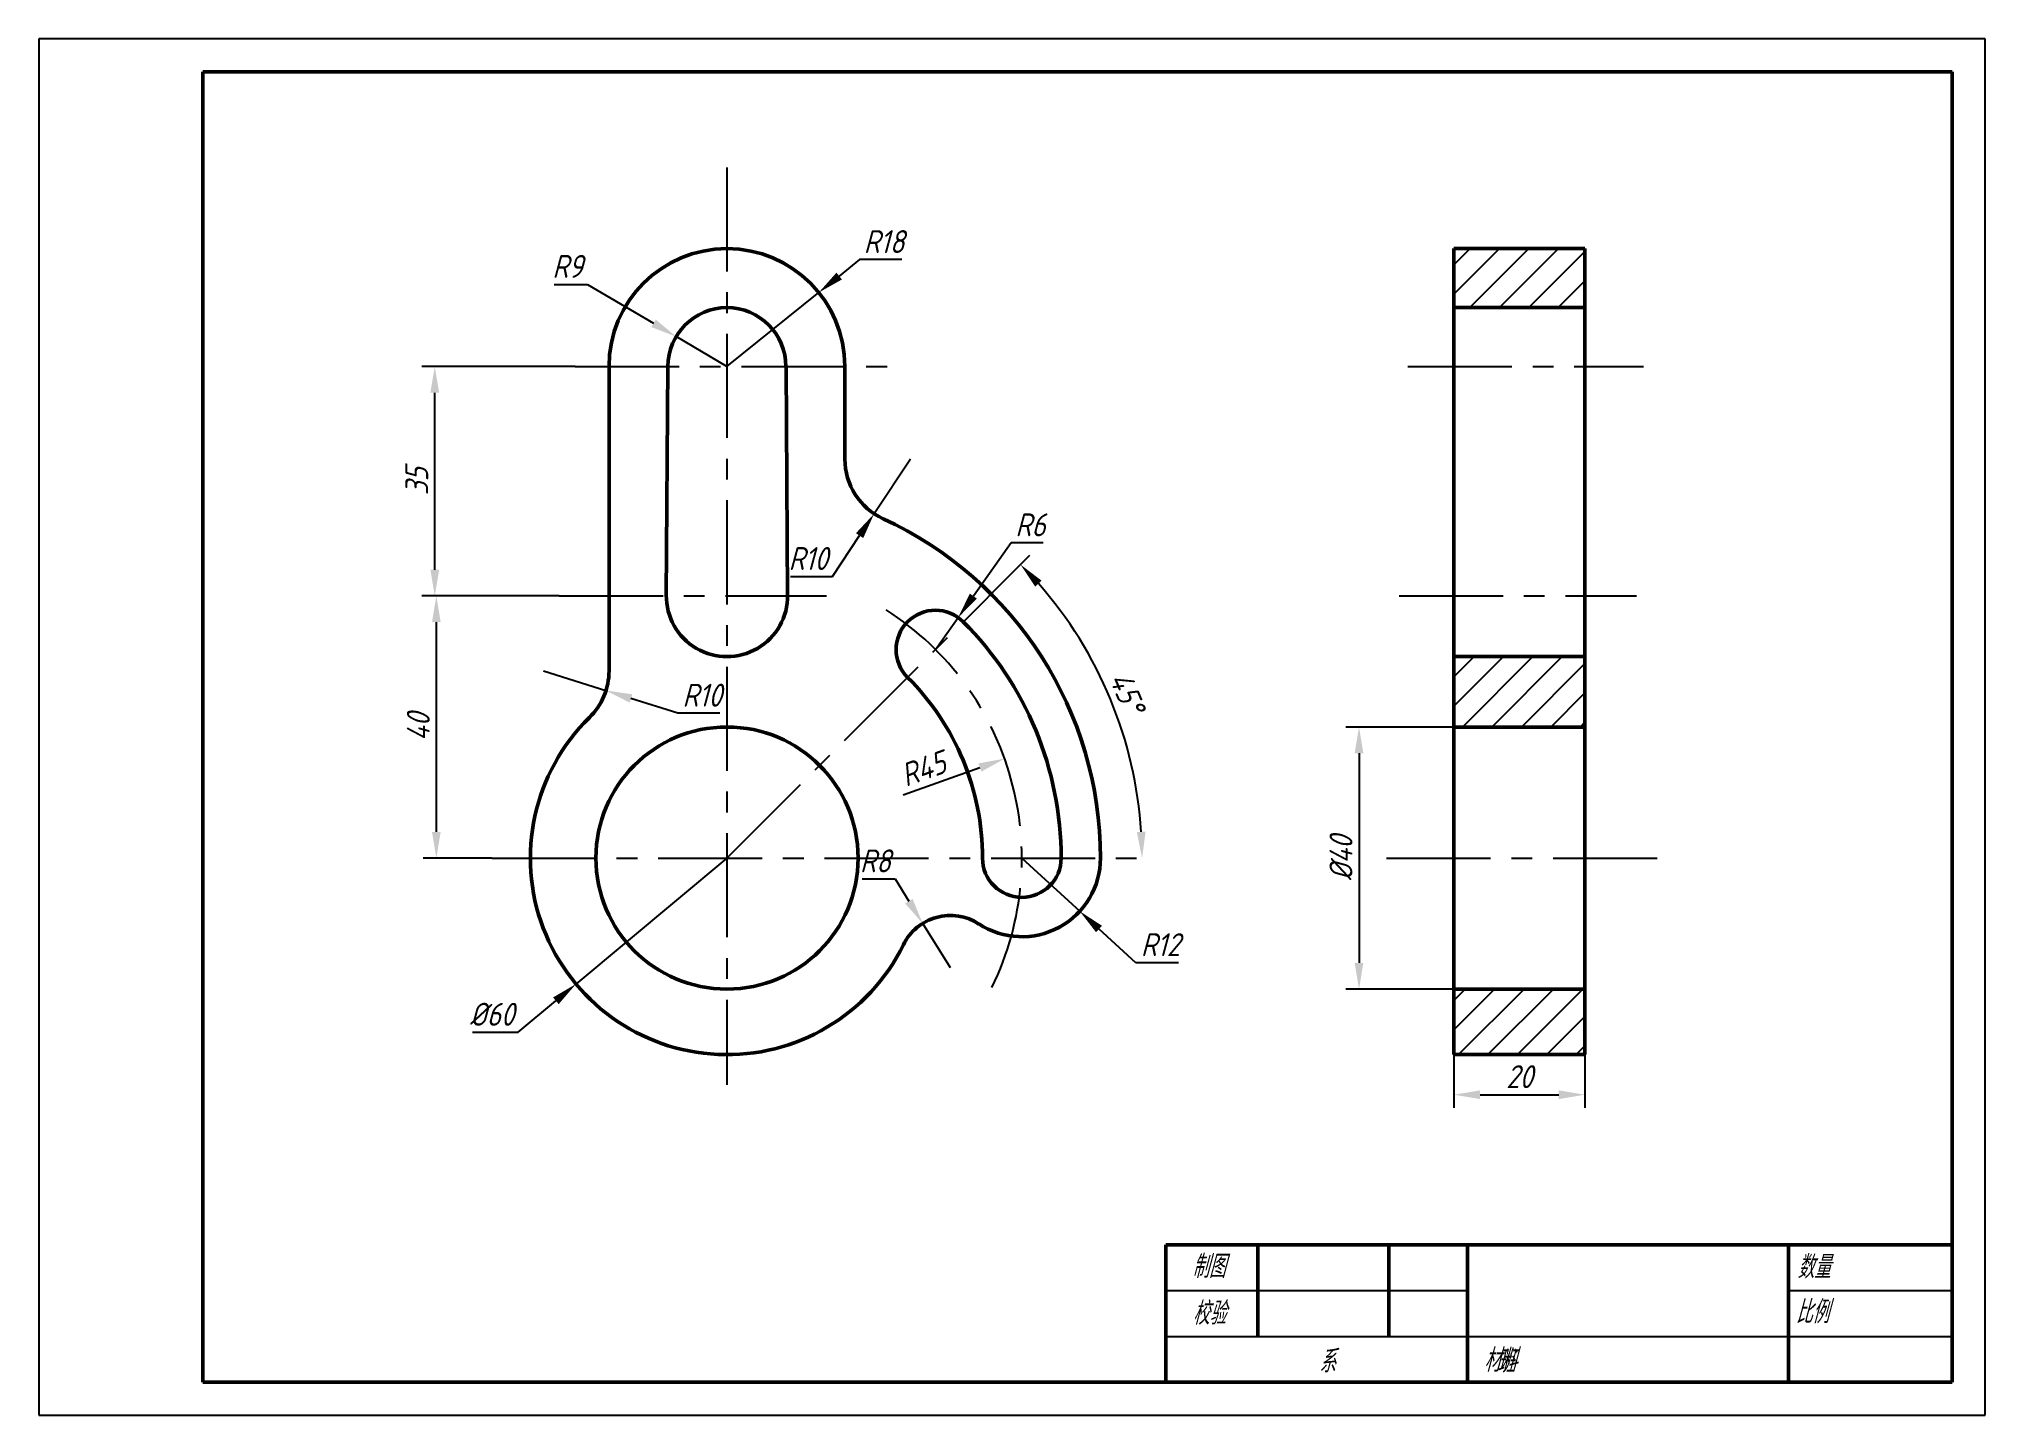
# Model space of a CAD drawing. Header units: millimetres. Extents: x 0 to 297, y 0 to 210.
import ezdxf
from ezdxf.enums import TextEntityAlignment as Align

# ---------------------------------------------------------------- set-up
doc = ezdxf.new("R2010")
doc.units = ezdxf.units.MM
doc.header["$LTSCALE"] = 0.5
doc.linetypes.add('CENTER', pattern=[50.8, 31.75, -6.35, 6.35, -6.35])
for name, color, linetype, lineweight in [('剖面线', 3, 'Continuous', 25), ('文字标注', 7, 'Continuous', 25), ('点画线', 1, 'CENTER', 25), ('粗实线', 7, 'Continuous', 50), ('细实线', 3, 'Continuous', 25)]:
    doc.layers.add(name, color=color, linetype=linetype, lineweight=lineweight)
doc.styles.add('国标汉字3.5', font='gbeitc.shx', dxfattribs={"height": 3.5, "bigfont": 'gbcbig.shx'})
doc.dimstyles.new('国标尺寸', dxfattribs={"dimtxt": 3.5, "dimasz": 4, "dimexe": 2, "dimexo": 0, "dimgap": 1, "dimtad": 1, "dimtoh": 1, "dimdec": 0, "dimdsep": 46, "dimtxsty": '国标汉字3.5', "dimcen": 3.5, "dimaunit": 1, "dimadec": 0, "dimazin": 1, "dimtfac": 1, "dimtdec": 0, "dimtmove": 0, "dimatfit": 3, "dimfxl": 1, "dimarcsym": 2})

# ---------------------------------------------------------------- blocks, each defined once
blk = doc.blocks.new('*D1')
at = {"layer": 'Defpoints', "color": 0, "transparency": 16777216}
for p in [(215.94, 55), (235.94, 55), (235.94, 48.89)]:
    blk.add_point(p, dxfattribs=at)
at = {"layer": '剖面线', "color": 0, "lineweight": -2, "transparency": 16777216}
for p, q in [((215.94, 55), (215.94, 46.89)), ((235.94, 55), (235.94, 46.89)), ((219.94, 48.89), (231.94, 48.89))]:
    blk.add_line(p, q, dxfattribs=at)
at = {"layer": '剖面线', "color": 0, "transparency": 16777216}
for points in [[(219.94, 49.55), (219.94, 48.22), (215.94, 48.89)], [(231.94, 49.55), (231.94, 48.22), (235.94, 48.89)]]:
    blk.add_solid(points, dxfattribs=at)
at = {"layer": '剖面线', "color": 0, "transparency": 16777216, "insert": (225.94, 51.64), "char_height": 3.5, "attachment_point": 5, "style": '国标汉字3.5'}
blk.add_mtext('20', dxfattribs=at)
blk = doc.blocks.new('*D2')
at = {"layer": 'Defpoints', "color": 0, "transparency": 16777216}
for p in [(215.94, 105), (201.46, 65), (215.94, 65)]:
    blk.add_point(p, dxfattribs=at)
at = {"layer": '剖面线', "color": 0, "lineweight": -2, "transparency": 16777216}
for p, q in [((215.94, 105), (199.46, 105)), ((201.46, 101), (201.46, 69)), ((215.94, 65), (199.46, 65))]:
    blk.add_line(p, q, dxfattribs=at)
at = {"layer": '剖面线', "color": 0, "transparency": 16777216}
for points in [[(200.79, 101), (202.12, 101), (201.46, 105)], [(200.79, 69), (202.12, 69), (201.46, 65)]]:
    blk.add_solid(points, dxfattribs=at)
at = {"layer": '剖面线', "color": 0, "transparency": 16777216, "insert": (198.71, 85), "char_height": 3.5, "attachment_point": 5, "rotation": 90, "style": '国标汉字3.5'}
blk.add_mtext('%%c40', dxfattribs=at)
blk = doc.blocks.new('*D3')
at = {"layer": 'Defpoints', "color": 0, "transparency": 16777216}
for p in [(119.01, 171.3), (105, 160)]:
    blk.add_point(p, dxfattribs=at)
at = {"layer": '剖面线', "color": 0, "lineweight": -2, "transparency": 16777216}
for p, q in [((125.24, 176.32), (122.13, 173.81)), ((131.71, 176.32), (125.24, 176.32)), ((105, 160), (119.01, 171.3))]:
    blk.add_line(p, q, dxfattribs=at)
at = {"layer": '剖面线', "color": 0, "transparency": 16777216}
blk.add_solid([(121.71, 174.33), (122.54, 173.29), (119.01, 171.3)], dxfattribs=at)
at = {"layer": '剖面线', "color": 0, "transparency": 16777216, "insert": (128.97, 179.07), "char_height": 3.5, "attachment_point": 5, "style": '国标汉字3.5'}
blk.add_mtext('R18', dxfattribs=at)
blk = doc.blocks.new('*D4')
at = {"layer": 'Defpoints', "color": 0, "transparency": 16777216}
for p in [(97.25, 164.57), (105, 160)]:
    blk.add_point(p, dxfattribs=at)
at = {"layer": '剖面线', "color": 0, "lineweight": -2, "transparency": 16777216}
for p, q in [((78.63, 172.54), (83.72, 172.54)), ((83.72, 172.54), (93.8, 166.6)), ((105, 160), (97.25, 164.57))]:
    blk.add_line(p, q, dxfattribs=at)
at = {"layer": '剖面线', "color": 0, "transparency": 16777216}
blk.add_solid([(94.14, 167.17), (93.46, 166.03), (97.25, 164.57)], dxfattribs=at)
at = {"layer": '剖面线', "color": 0, "transparency": 16777216, "insert": (80.67, 175.29), "char_height": 3.5, "attachment_point": 5, "style": '国标汉字3.5'}
blk.add_mtext('R9', dxfattribs=at)
blk = doc.blocks.new('*D5')
at = {"layer": 'Defpoints', "color": 0, "transparency": 16777216}
for p in [(150, 85), (158.84, 76.88)]:
    blk.add_point(p, dxfattribs=at)
at = {"layer": '剖面线', "color": 0, "lineweight": -2, "transparency": 16777216}
for p, q in [((150, 85), (158.84, 76.88)), ((167.38, 69.03), (161.78, 74.17)), ((173.92, 69.03), (167.38, 69.03))]:
    blk.add_line(p, q, dxfattribs=at)
at = {"layer": '剖面线', "color": 0, "transparency": 16777216}
blk.add_solid([(162.23, 74.67), (161.33, 73.68), (158.84, 76.88)], dxfattribs=at)
at = {"layer": '剖面线', "color": 0, "transparency": 16777216, "insert": (171.15, 71.78), "char_height": 3.5, "attachment_point": 5, "style": '国标汉字3.5'}
blk.add_mtext('R12', dxfattribs=at)
blk = doc.blocks.new('*D6')
at = {"layer": 'Defpoints', "color": 0, "transparency": 16777216}
for p in [(140.29, 121.71), (136.82, 116.82)]:
    blk.add_point(p, dxfattribs=at)
at = {"layer": '剖面线', "color": 0, "lineweight": -2, "transparency": 16777216}
for p, q in [((148.37, 133.1), (142.61, 124.97)), ((153.24, 133.1), (148.37, 133.1)), ((136.82, 116.82), (140.29, 121.71))]:
    blk.add_line(p, q, dxfattribs=at)
at = {"layer": '剖面线', "color": 0, "transparency": 16777216}
blk.add_solid([(142.06, 125.36), (143.15, 124.59), (140.29, 121.71)], dxfattribs=at)
at = {"layer": '剖面线', "color": 0, "transparency": 16777216, "insert": (151.31, 135.85), "char_height": 3.5, "attachment_point": 5, "style": '国标汉字3.5'}
blk.add_mtext('R6', dxfattribs=at)
blk = doc.blocks.new('*D7')
at = {"layer": 'Defpoints', "color": 0, "transparency": 16777216}
for p in [(147.37, 100.17), (105, 85)]:
    blk.add_point(p, dxfattribs=at)
at = {"layer": '剖面线', "color": 0, "lineweight": -2, "transparency": 16777216}
blk.add_line((131.91, 94.63), (143.6, 98.82), dxfattribs=at)
at = {"layer": '剖面线', "color": 0, "transparency": 16777216}
blk.add_solid([(143.38, 99.45), (143.83, 98.19), (147.37, 100.17)], dxfattribs=at)
at = {"layer": '剖面线', "color": 0, "transparency": 16777216, "insert": (134.95, 98.64), "char_height": 3.5, "attachment_point": 5, "rotation": 19.6989, "style": '国标汉字3.5'}
blk.add_mtext('R45', dxfattribs=at)
blk = doc.blocks.new('*D10')
at = {"layer": 'Defpoints', "color": 0, "transparency": 16777216}
for p in [(148.84, 128.84), (166.19, 101.4), (69.1, 85), (105, 85), (169.16, 85)]:
    blk.add_point(p, dxfattribs=at)
at = {"layer": '剖面线', "color": 0, "lineweight": -2, "transparency": 16777216}
blk.add_line((148.84, 128.84), (151.21, 131.21), dxfattribs=at)
blk.add_arc((105, 85), 63.35, 3.6186, 41.3814, dxfattribs=at)
at = {"layer": '剖面线', "color": 0, "transparency": 16777216}
for points in [[(152.04, 126.42), (153.02, 127.33), (149.79, 129.79)], [(168.89, 89.02), (167.55, 88.98), (168.35, 85)]]:
    blk.add_solid(points, dxfattribs=at)
at = {"layer": '剖面线', "color": 0, "transparency": 16777216, "insert": (166.06, 110.29), "char_height": 3.5, "attachment_point": 5, "rotation": 292.5, "style": '国标汉字3.5'}
blk.add_mtext('45°', dxfattribs=at)
blk = doc.blocks.new('*D12')
at = {"layer": 'Defpoints', "color": 0, "transparency": 16777216}
for p in [(134.87, 75.02), (139.1, 68.23)]:
    blk.add_point(p, dxfattribs=at)
at = {"layer": '剖面线', "color": 0, "lineweight": -2, "transparency": 16777216}
for p, q in [((125.64, 81.82), (130.65, 81.82)), ((130.65, 81.82), (132.76, 78.42)), ((139.1, 68.23), (134.87, 75.02))]:
    blk.add_line(p, q, dxfattribs=at)
at = {"layer": '剖面线', "color": 0, "transparency": 16777216}
blk.add_solid([(133.33, 78.77), (132.19, 78.07), (134.87, 75.02)], dxfattribs=at)
at = {"layer": '剖面线', "color": 0, "transparency": 16777216, "insert": (127.64, 84.57), "char_height": 3.5, "attachment_point": 5, "style": '国标汉字3.5'}
blk.add_mtext('R8', dxfattribs=at)
blk = doc.blocks.new('*D14')
at = {"layer": 'Defpoints', "color": 0, "transparency": 16777216}
for p in [(105, 85), (81.96, 65.78)]:
    blk.add_point(p, dxfattribs=at)
at = {"layer": '剖面线', "color": 0, "lineweight": -2, "transparency": 16777216}
for p, q in [((105, 85), (81.96, 65.78)), ((73.13, 58.41), (78.89, 63.22)), ((66.16, 58.41), (73.13, 58.41))]:
    blk.add_line(p, q, dxfattribs=at)
at = {"layer": '剖面线', "color": 0, "transparency": 16777216}
blk.add_solid([(78.47, 63.73), (79.32, 62.71), (81.96, 65.78)], dxfattribs=at)
at = {"layer": '剖面线', "color": 0, "transparency": 16777216, "insert": (69.14, 61.16), "char_height": 3.5, "attachment_point": 5, "style": '国标汉字3.5'}
blk.add_mtext('%%c60', dxfattribs=at)
blk = doc.blocks.new('*D16')
at = {"layer": 'Defpoints', "color": 0, "transparency": 16777216}
for p in [(60.65, 125), (79.37, 125), (69.1, 85)]:
    blk.add_point(p, dxfattribs=at)
at = {"layer": '剖面线', "color": 0, "lineweight": -2, "transparency": 16777216}
for p, q in [((79.37, 125), (58.65, 125)), ((60.65, 89), (60.65, 121)), ((69.1, 85), (58.65, 85))]:
    blk.add_line(p, q, dxfattribs=at)
at = {"layer": '剖面线', "color": 0, "transparency": 16777216}
for points in [[(59.98, 121), (61.31, 121), (60.65, 125)], [(59.98, 89), (61.31, 89), (60.65, 85)]]:
    blk.add_solid(points, dxfattribs=at)
at = {"layer": '剖面线', "color": 0, "transparency": 16777216, "insert": (57.9, 105), "char_height": 3.5, "attachment_point": 5, "rotation": 90, "style": '国标汉字3.5'}
blk.add_mtext('40', dxfattribs=at)
blk = doc.blocks.new('*D17')
at = {"layer": 'Defpoints', "color": 0, "transparency": 16777216}
for p in [(60.41, 160), (81.81, 160), (60.65, 125)]:
    blk.add_point(p, dxfattribs=at)
at = {"layer": '剖面线', "color": 0, "lineweight": -2, "transparency": 16777216}
for p, q in [((81.81, 160), (58.41, 160)), ((60.41, 129), (60.41, 156)), ((60.65, 125), (58.41, 125))]:
    blk.add_line(p, q, dxfattribs=at)
at = {"layer": '剖面线', "color": 0, "transparency": 16777216}
for points in [[(59.74, 156), (61.08, 156), (60.41, 160)], [(59.74, 129), (61.08, 129), (60.41, 125)]]:
    blk.add_solid(points, dxfattribs=at)
at = {"layer": '剖面线', "color": 0, "transparency": 16777216, "insert": (57.66, 142.5), "char_height": 3.5, "attachment_point": 5, "rotation": 90, "style": '国标汉字3.5'}
blk.add_mtext('35', dxfattribs=at)
blk = doc.blocks.new('*D21')
at = {"layer": 'Defpoints', "color": 0, "transparency": 16777216}
for p in [(77, 113.57), (86.54, 110.56)]:
    blk.add_point(p, dxfattribs=at)
at = {"layer": '剖面线', "color": 0, "lineweight": -2, "transparency": 16777216}
for p, q in [((77, 113.57), (86.54, 110.56)), ((97.5, 107.1), (90.35, 109.35)), ((103.9, 107.1), (97.5, 107.1))]:
    blk.add_line(p, q, dxfattribs=at)
at = {"layer": '剖面线', "color": 0, "transparency": 16777216}
blk.add_solid([(90.55, 109.99), (90.15, 108.72), (86.54, 110.56)], dxfattribs=at)
at = {"layer": '剖面线', "color": 0, "transparency": 16777216, "insert": (101.2, 109.85), "char_height": 3.5, "attachment_point": 5, "style": '国标汉字3.5'}
blk.add_mtext('R10', dxfattribs=at)
blk = doc.blocks.new('*D22')
at = {"layer": 'Defpoints', "color": 0, "transparency": 16777216}
for p in [(133, 145.87), (127.46, 137.54)]:
    blk.add_point(p, dxfattribs=at)
at = {"layer": '剖面线', "color": 0, "lineweight": -2, "transparency": 16777216}
for p, q in [((133, 145.87), (127.46, 137.54)), ((121.1, 127.96), (125.25, 134.21)), ((114.7, 127.96), (121.1, 127.96))]:
    blk.add_line(p, q, dxfattribs=at)
at = {"layer": '剖面线', "color": 0, "transparency": 16777216}
blk.add_solid([(124.69, 134.58), (125.8, 133.84), (127.46, 137.54)], dxfattribs=at)
at = {"layer": '剖面线', "color": 0, "transparency": 16777216, "insert": (117.4, 130.71), "char_height": 3.5, "attachment_point": 5, "style": '国标汉字3.5'}
blk.add_mtext('R10', dxfattribs=at)

msp = doc.modelspace()

# ---------------------------------------------------------------- hatches: boundary and pattern name
at = {"layer": '剖面线'}
h = msp.add_hatch(dxfattribs=at)
h.set_pattern_fill('ANSI31', color=256)
h.paths.add_polyline_path([(235.94, 178), (215.94, 178), (215.94, 169), (235.94, 169)])
h.paths.add_polyline_path([(235.94, 115.74), (215.94, 115.74), (215.94, 105), (235.94, 105)])
h.paths.add_polyline_path([(235.94, 65), (215.94, 65), (215.94, 55), (235.94, 55)])

# ---------------------------------------------------------------- linework, layer by layer
at = {"layer": '点画线'}
for p, q in [((105, 190.39), (105, 50.42)), ((81.81, 160), (130.76, 160)), ((208.91, 160), (244.88, 160)), ((105, 85), (148.84, 128.84)), ((79.37, 125), (120.21, 125)), ((207.56, 125), (243.8, 125)), ((69.1, 85), (169.16, 85)), ((205.67, 85), (247.31, 85))]:
    msp.add_line(p, q, dxfattribs=at)
msp.add_arc((105, 85), 45, 333.9422, 57.2837, dxfattribs=at)
at = {"layer": '粗实线'}
for p, q in [((292, 205), (25, 205)), ((25, 205), (25, 5)), ((292, 5), (292, 205)), ((215.94, 178), (215.94, 55)), ((215.94, 178), (235.94, 178)), ((235.94, 178), (235.94, 55)), ((215.94, 169), (235.94, 169)), ((87, 160), (87, 113.57)), ((95.97, 160), (95.74, 125)), ((114.03, 160), (114.26, 125)), ((123, 160), (123, 145.87)), ((215.94, 115.74), (235.94, 115.74)), ((215.94, 105), (235.94, 105)), ((215.94, 65), (235.94, 65)), ((215.94, 55), (235.94, 55)), ((172, 5), (172, 26)), ((172, 26), (292, 26)), ((186, 12), (186, 26)), ((206, 12), (206, 26)), ((218, 5), (218, 26)), ((267, 5), (267, 26)), ((25, 5), (292, 5))]:
    msp.add_line(p, q, dxfattribs=at)
msp.add_circle((105, 85), 20, dxfattribs=at)
for centre, radius, start, end in [((105, 160), 18, 0, 180), ((105, 160), 9, 360, 180), ((133, 145.87), 10, 180, 245.2973), ((105, 85), 57, 0, 65.2973), ((105, 125), 9.26, 179.2545, 0.7455), ((136.82, 116.82), 6, 45, 225), ((105, 85), 51, 0, 45), ((77, 113.57), 10, 314.427, 0), ((105, 85), 39, 0, 45), ((105, 85), 30, 134.427, 333.8143), ((150, 85), 12, 236.9753, 0), ((150, 85), 6, 180, 0), ((139.1, 68.23), 8, 56.9753, 153.8143)]:
    msp.add_arc(centre, radius, start, end, dxfattribs=at)
at = {"layer": '细实线'}
for p, q in [((297, 210), (0, 210)), ((0, 210), (0, 0)), ((297, 0), (297, 210)), ((172, 19), (218, 19)), ((267, 19), (292, 19)), ((172, 12), (292, 12)), ((0, 0), (297, 0))]:
    msp.add_line(p, q, dxfattribs=at)

# ---------------------------------------------------------------- texts
at = {"layer": '文字标注', "style": '国标汉字3.5'}
msp.add_text('制图', height=3.5, dxfattribs=at).set_placement((178.52, 20.93), align=Align.CENTER)
for s, p in [('数量', (268.34, 20.85)), ('比例', (268.1, 14)), ('系             班', (195.35, 6.46)), ('材料', (220.51, 6.61))]:
    msp.add_text(s, height=3.5, dxfattribs=at).set_placement(p)
msp.add_text('校验', height=3.5, dxfattribs=at).set_placement((178.59, 15.74), align=Align.MIDDLE)

# ---------------------------------------------------------------- dimensions: what is measured, and where the dimension line sits
at = {"layer": '剖面线'}
for center, mpoint, picture, middle in [((105, 160), (119.01, 171.3), '*D3', (128.97, 179.07)), ((133, 145.87), (127.46, 137.54), '*D22', (117.4, 130.71)), ((77, 113.57), (86.54, 110.56), '*D21', (101.2, 109.85)), ((139.1, 68.23), (134.87, 75.02), '*D12', (127.64, 84.57))]:
    dim = msp.add_radius_dim(center=center, mpoint=mpoint, dimstyle='国标尺寸', dxfattribs=at)
    dim.commit()
    dim.dimension.update_dxf_attribs({"geometry": picture, "text_midpoint": middle})
for center, mpoint, picture, middle in [((105, 160), (97.25, 164.57), '*D4', (80.67, 172.54)), ((136.82, 116.82), (140.29, 121.71), '*D6', (151.31, 133.1)), ((105, 85), (147.37, 100.17), '*D7', (135.87, 96.05)), ((150, 85), (158.84, 76.88), '*D5', (171.15, 69.03))]:
    dim = msp.add_radius_dim(center=center, mpoint=mpoint, dimstyle='国标尺寸', dxfattribs=at)
    dim.commit()
    dim.dimension.update_dxf_attribs({"geometry": picture, "text_midpoint": middle, "dimtype": 164})
for base, p1, p2, picture, middle in [((60.41, 160), (60.65, 125), (81.81, 160), '*D17', (57.66, 142.5)), ((60.65, 125), (69.1, 85), (79.37, 125), '*D16', (57.9, 105))]:
    dim = msp.add_linear_dim(base=base, p1=p1, p2=p2, angle=90, dimstyle='国标尺寸', dxfattribs=at)
    dim.commit()
    dim.dimension.update_dxf_attribs({"geometry": picture, "text_midpoint": middle})
dim = msp.add_angular_dim_2l(base=(166.19, 101.4), line1=((105, 85), (148.84, 128.84)), line2=((69.1, 85), (169.16, 85)), dimstyle='国标尺寸', dxfattribs=at)
dim.commit()
dim.dimension.update_dxf_attribs({"geometry": '*D10', "text_midpoint": (166.06, 110.29)})
dim = msp.add_linear_dim(base=(201.46, 65), p1=(215.94, 105), p2=(215.94, 65), angle=90, text='%%c40', dimstyle='国标尺寸', dxfattribs=at)
dim.commit()
dim.dimension.update_dxf_attribs({"geometry": '*D2', "text_midpoint": (198.71, 85)})
dim = msp.add_radius_dim(center=(105, 85), mpoint=(81.96, 65.78), text='%%c60', dimstyle='国标尺寸', dxfattribs=at)
dim.commit()
dim.dimension.update_dxf_attribs({"geometry": '*D14', "text_midpoint": (69.14, 61.16)})
dim = msp.add_linear_dim(base=(235.94, 48.89), p1=(215.94, 55), p2=(235.94, 55), dimstyle='国标尺寸', dxfattribs=at)
dim.commit()
dim.dimension.update_dxf_attribs({"geometry": '*D1', "text_midpoint": (225.94, 51.64)})

doc.saveas('drawing.dxf')
